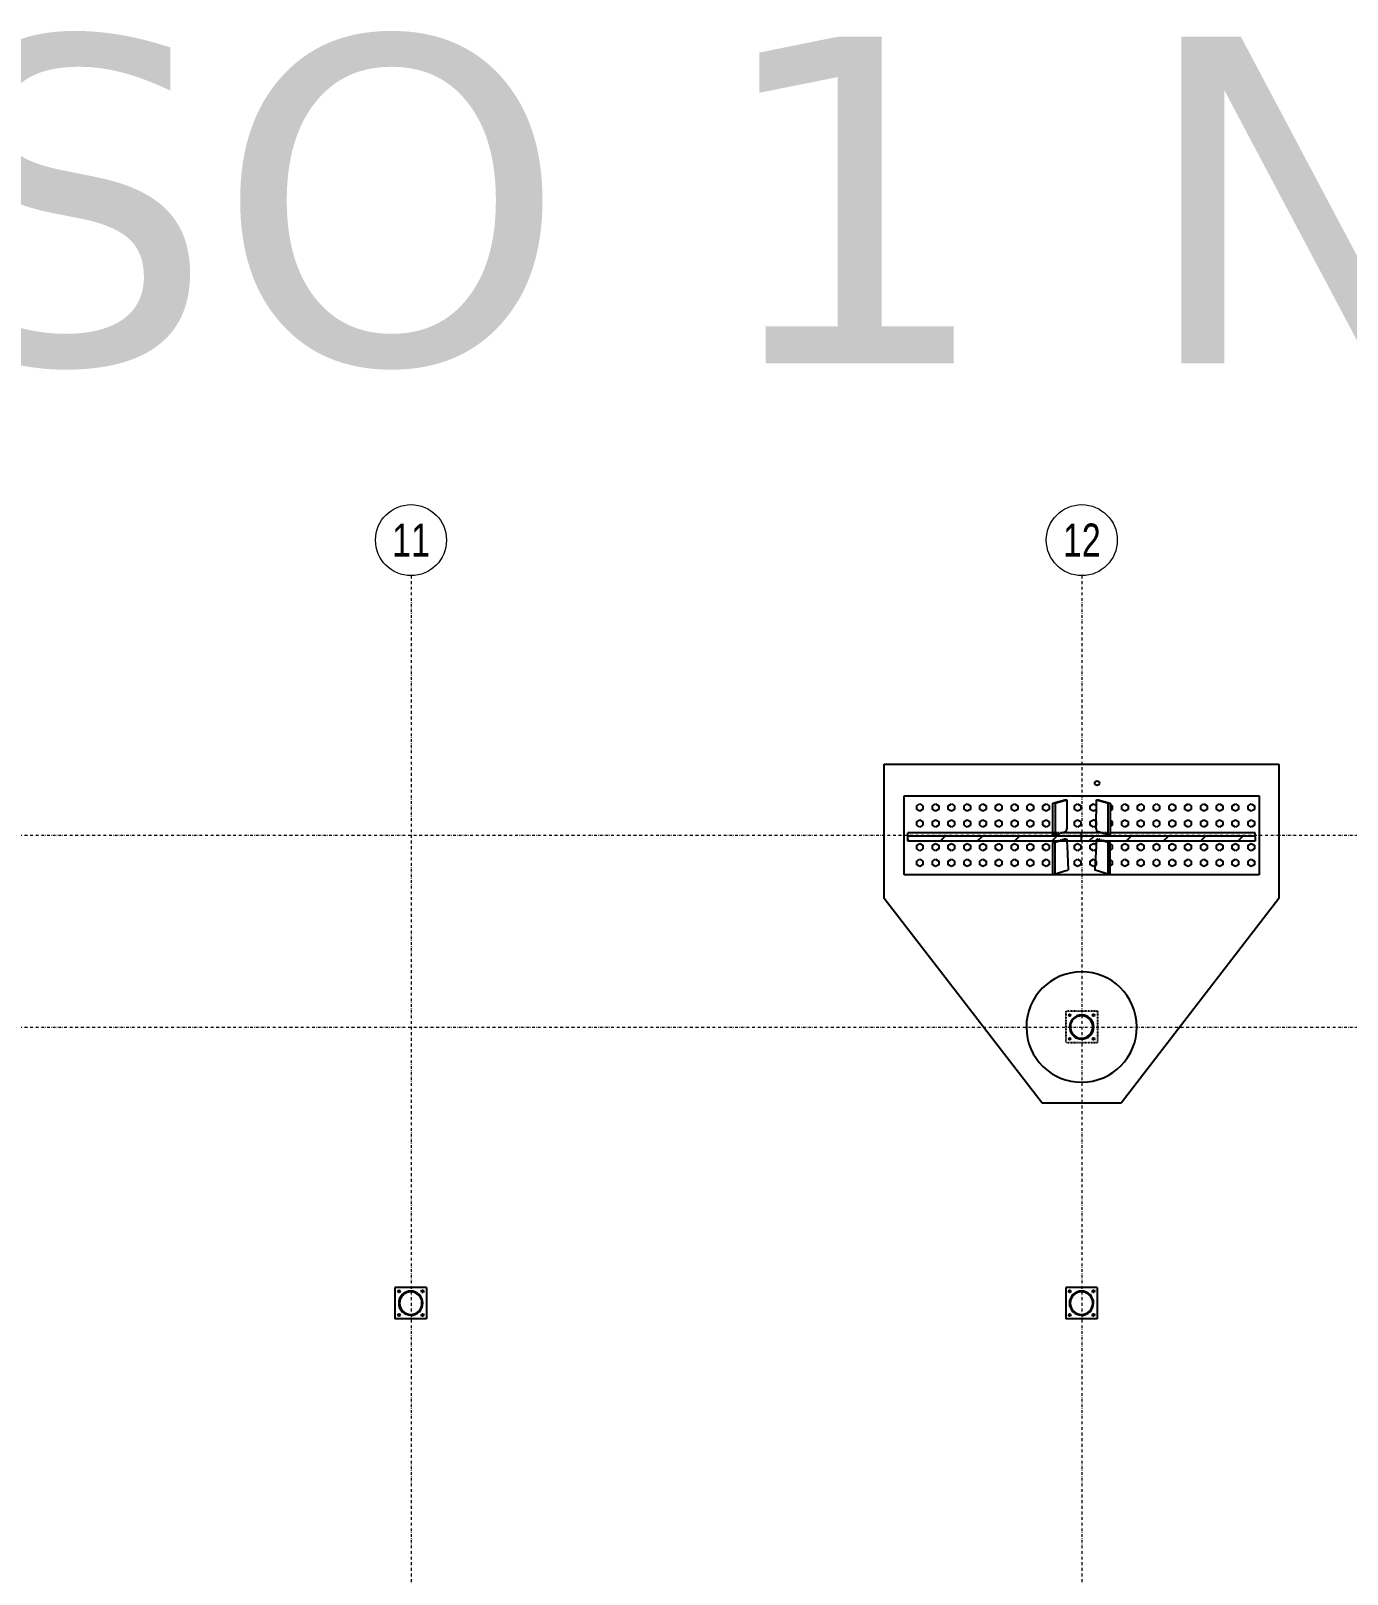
# Model space of a CAD drawing. Header units: millimetres. Extents: x 1541 to 289025, y -12015 to 47026.
# Drawn here: x 33724 to 34933, y -10196 to -8778 of the extents above; entities that cross this region are included whole.
import ezdxf
from ezdxf.enums import TextEntityAlignment as Align

# ---------------------------------------------------------------- set-up
doc = ezdxf.new("R2010")
doc.units = ezdxf.units.MM
doc.header["$LTSCALE"] = 0.1
for name, pattern in [('ACAD_ISO02W100', [15, 12, -3]), ('DASHDOTX2', [50.8, 25.4, -12.7, 0, -12.7]), ('DXK_LINE_DOT2', [3.9198, 1.9599, -1.9599]), ('Grid Line', [3.33375, 1.905, -0.47625, 0.47625, -0.47625])]:
    doc.linetypes.add(name, pattern=pattern)
doc.layers.get('0').update_dxf_attribs({"color": 255})
doc.layers.add('COTAS', color=8, linetype='Continuous')
doc.layers.add('TEXTO GENRAL', color=3, linetype='Continuous')
doc.layers.add('E_EJES', color=8, linetype='Continuous', lineweight=9)
doc.layers.add('E_EJES-1', color=8, linetype='Grid Line', lineweight=9)
doc.styles.add('Swis721 LtCn BT_1', font='swisscl.ttf', dxfattribs={"height": 0.42})
doc.styles.add('TEXTO GENERAL', font='verdana.ttf', dxfattribs={"height": 0.9})

# ---------------------------------------------------------------- blocks, each defined once
blk = doc.blocks.new('Grid - CNI_NOMBRE EJES-372759-_26_00m_LOC COLUMNAS Y MUROS PISO 7')
at = {"layer": 'E_EJES'}
blk.add_circle((0, 0), 0.003, dxfattribs=at)

msp = doc.modelspace()

# ---------------------------------------------------------------- hatches: boundary and pattern name
at = {"linetype": 'Continuous'}
h = msp.add_hatch(dxfattribs=at)
h.set_pattern_fill('', scale=7.611392, style=0, pattern_type=0)
h.set_pattern_definition([(45, (34529.694, -9517.53), (-17.088, 17.088), [])])
h.paths.add_polyline_path([(34848.6, -9517.5), (34529.7, -9517.5), (34529.7, -9518.3), (34529.9, -9522.2), (34848.5, -9522.2), (34848.6, -9518.3)])
h = msp.add_hatch(dxfattribs=at)
h.set_pattern_fill('', scale=7.611392, style=0, pattern_type=0)
h.set_pattern_definition([(45, (34699.998, -9690.706), (-17.088, 17.088), [])])
h.paths.add_polyline_path([(34700.2, -9692.9), (34700, -9690.7), (34699.4, -9688.6), (34698.3, -9686.7), (34697, -9685), (34695.3, -9683.7), (34693.4, -9682.6), (34691.3, -9682), (34689.2, -9681.8), (34687, -9682), (34684.9, -9682.6), (34683, -9683.7), (34681.3, -9685), (34680, -9686.7), (34678.9, -9688.6), (34678.3, -9690.7), (34678.1, -9692.9), (34678.3, -9695), (34678.9, -9697.1), (34680, -9699), (34681.3, -9700.7), (34683, -9702.1), (34684.9, -9703.1), (34687, -9703.7), (34689.2, -9703.9), (34691.3, -9703.7), (34693.4, -9703.1), (34695.3, -9702.1), (34697, -9700.7), (34698.3, -9699), (34699.4, -9697.1), (34700, -9695)])
h.paths.add_polyline_path([(34698.7, -9696.8), (34697.7, -9698.6), (34696.5, -9700.2), (34694.9, -9701.5), (34693.1, -9702.4), (34691.2, -9703), (34689.2, -9703.2), (34687.1, -9703), (34685.2, -9702.4), (34683.4, -9701.5), (34681.9, -9700.2), (34680.6, -9698.6), (34679.6, -9696.8), (34679, -9694.9), (34678.8, -9692.9), (34679, -9690.8), (34679.6, -9688.9), (34680.6, -9687.1), (34681.9, -9685.6), (34683.4, -9684.3), (34685.2, -9683.3), (34687.1, -9682.7), (34689.2, -9682.5), (34691.2, -9682.7), (34693.1, -9683.3), (34694.9, -9684.3), (34696.5, -9685.6), (34697.7, -9687.1), (34698.7, -9688.9), (34699.3, -9690.8), (34699.5, -9692.9), (34699.3, -9694.9)])
h = msp.add_hatch(color=96, dxfattribs=at)
h.paths.add_polyline_path([(34084.1, -9946.6), (34083.8, -9944.4), (34083.2, -9942.4), (34082.2, -9940.4), (34080.8, -9938.8), (34079.1, -9937.4), (34077.2, -9936.4), (34075.2, -9935.7), (34073, -9935.5), (34070.8, -9935.7), (34068.8, -9936.4), (34066.9, -9937.4), (34065.2, -9938.8), (34063.8, -9940.4), (34062.8, -9942.4), (34062.2, -9944.4), (34061.9, -9946.6), (34062.2, -9948.7), (34062.8, -9950.8), (34063.8, -9952.7), (34065.2, -9954.4), (34066.9, -9955.8), (34068.8, -9956.8), (34070.8, -9957.4), (34073, -9957.6), (34075.2, -9957.4), (34077.2, -9956.8), (34079.1, -9955.8), (34080.8, -9954.4), (34082.2, -9952.7), (34083.2, -9950.8), (34083.8, -9948.7)])
h.paths.add_polyline_path([(34082.5, -9950.5), (34081.6, -9952.3), (34080.3, -9953.9), (34078.7, -9955.2), (34076.9, -9956.1), (34075, -9956.7), (34073, -9956.9), (34071, -9956.7), (34069, -9956.1), (34067.3, -9955.2), (34065.7, -9953.9), (34064.4, -9952.3), (34063.5, -9950.5), (34062.9, -9948.6), (34062.7, -9946.6), (34062.9, -9944.6), (34063.5, -9942.6), (34064.4, -9940.8), (34065.7, -9939.3), (34067.3, -9938), (34069, -9937), (34071, -9936.5), (34073, -9936.3), (34075, -9936.5), (34076.9, -9937), (34078.7, -9938), (34080.3, -9939.3), (34081.6, -9940.8), (34082.5, -9942.6), (34083.1, -9944.6), (34083.3, -9946.6), (34083.1, -9948.6)])
h = msp.add_hatch(color=96, dxfattribs=at)
h.paths.add_polyline_path([(34700.2, -9946.6), (34700, -9944.4), (34699.4, -9942.3), (34698.3, -9940.4), (34697, -9938.8), (34695.3, -9937.4), (34693.4, -9936.4), (34691.3, -9935.7), (34689.1, -9935.5), (34687, -9935.7), (34684.9, -9936.4), (34683, -9937.4), (34681.3, -9938.8), (34680, -9940.4), (34678.9, -9942.3), (34678.3, -9944.4), (34678.1, -9946.6), (34678.3, -9948.7), (34678.9, -9950.8), (34680, -9952.7), (34681.3, -9954.4), (34683, -9955.8), (34684.9, -9956.8), (34687, -9957.4), (34689.1, -9957.6), (34691.3, -9957.4), (34693.4, -9956.8), (34695.3, -9955.8), (34697, -9954.4), (34698.3, -9952.7), (34699.4, -9950.8), (34700, -9948.7)])
h.paths.add_polyline_path([(34698.7, -9950.5), (34697.7, -9952.3), (34696.5, -9953.9), (34694.9, -9955.2), (34693.1, -9956.1), (34691.2, -9956.7), (34689.1, -9956.9), (34687.1, -9956.7), (34685.2, -9956.1), (34683.4, -9955.2), (34681.8, -9953.9), (34680.6, -9952.3), (34679.6, -9950.5), (34679, -9948.6), (34678.8, -9946.6), (34679, -9944.6), (34679.6, -9942.6), (34680.6, -9940.8), (34681.8, -9939.3), (34683.4, -9938), (34685.2, -9937), (34687.1, -9936.4), (34689.1, -9936.2), (34691.2, -9936.4), (34693.1, -9937), (34694.9, -9938), (34696.5, -9939.3), (34697.7, -9940.8), (34698.7, -9942.6), (34699.3, -9944.6), (34699.5, -9946.6), (34699.3, -9948.6)])

# ---------------------------------------------------------------- linework, layer by layer
at = {"color": 2, "linetype": 'Continuous'}
for p, q in [((34507.9, -9574.7), (34507.9, -9451.5)), ((34507.9, -9451.5), (34870.4, -9451.5)), ((34870.4, -9451.5), (34870.4, -9574.7)), ((34526.1, -9553), (34526.1, -9480.5)), ((34526.1, -9480.5), (34852.3, -9480.5)), ((34662.9, -9487.4), (34673.8, -9484.2)), ((34664.8, -9487.3), (34675.5, -9484.2)), ((34673.8, -9484.2), (34675.5, -9484.2)), ((34675.5, -9484.2), (34675.6, -9510.3)), ((34702.7, -9510.3), (34702.8, -9484.2)), ((34702.8, -9484.2), (34704.5, -9484.2)), ((34702.8, -9484.2), (34713.5, -9487.3)), ((34704.5, -9484.2), (34715.4, -9487.4)), ((34852.3, -9480.5), (34852.3, -9553)), ((34662.9, -9487.4), (34664.8, -9487.3)), ((34662.9, -9516.4), (34662.9, -9487.4)), ((34664.8, -9487.3), (34664.8, -9516.3)), ((34713.5, -9516.3), (34713.5, -9487.3)), ((34713.5, -9487.3), (34715.4, -9487.4)), ((34715.4, -9487.4), (34715.4, -9516.4)), ((34664.8, -9516.3), (34674.7, -9513.4)), ((34675.6, -9510.3), (34674.7, -9513.4)), ((34703.6, -9513.4), (34702.7, -9510.3)), ((34713.5, -9516.3), (34703.6, -9513.4)), ((34529.7, -9517.5), (34529.7, -9514.4)), ((34662.9, -9514.4), (34529.7, -9514.4)), ((34529.7, -9518.3), (34529.7, -9517.5)), ((34848.6, -9517.5), (34529.7, -9517.5)), ((34529.7, -9522.2), (34529.7, -9518.3)), ((34529.9, -9522.2), (34529.7, -9518.3)), ((34529.9, -9522.2), (34529.7, -9522.2)), ((34848.5, -9522.2), (34529.9, -9522.2)), ((34664.8, -9516.3), (34662.9, -9516.4)), ((34667.2, -9522.2), (34662.9, -9523.5)), ((34662.9, -9523.5), (34664.8, -9523.4)), ((34662.9, -9552.6), (34662.9, -9523.5)), ((34668.9, -9522.2), (34664.8, -9523.4)), ((34664.8, -9552.5), (34664.8, -9523.4)), ((34706.9, -9514.4), (34671.4, -9514.4)), ((34675.5, -9520.2), (34675.6, -9522.2)), ((34675.6, -9522.2), (34675.8, -9526.4)), ((34675.8, -9526.4), (34676.8, -9548.9)), ((34702.5, -9526.4), (34701.5, -9548.9)), ((34702.7, -9522.2), (34702.5, -9526.4)), ((34702.8, -9520.2), (34702.7, -9522.2)), ((34713.5, -9523.4), (34709.4, -9522.2)), ((34715.4, -9523.5), (34711.2, -9522.2)), ((34715.4, -9516.4), (34713.5, -9516.3)), ((34713.5, -9552.5), (34713.5, -9523.4)), ((34713.5, -9523.4), (34715.4, -9523.5)), ((34848.6, -9514.4), (34715.4, -9514.4)), ((34715.4, -9552.6), (34715.4, -9523.5)), ((34848.6, -9518.3), (34848.5, -9522.2)), ((34848.6, -9522.2), (34848.5, -9522.2)), ((34848.6, -9517.5), (34848.6, -9514.4)), ((34848.6, -9518.3), (34848.6, -9517.5)), ((34848.6, -9518.3), (34848.6, -9522.2)), ((34852.3, -9553), (34526.1, -9553)), ((34662.9, -9552.6), (34664.8, -9552.5)), ((34675.8, -9549.2), (34664.8, -9552.5)), ((34702.5, -9549.2), (34701.5, -9548.9)), ((34713.5, -9552.5), (34702.5, -9549.2)), ((34713.5, -9552.5), (34715.4, -9552.6)), ((34652.9, -9763), (34507.9, -9574.7)), ((34870.4, -9574.7), (34725.4, -9763)), ((34725.4, -9763), (34652.9, -9763)), ((34087.5, -9932.1), (34058.5, -9932.1)), ((34058.5, -9932.1), (34058.5, -9961.1)), ((34087.5, -9932.1), (34087.5, -9961.1)), ((34703.6, -9932.1), (34674.7, -9932.1)), ((34674.7, -9932.1), (34674.7, -9961.1)), ((34703.6, -9932.1), (34703.6, -9961.1)), ((34087.5, -9961.1), (34058.5, -9961.1)), ((34703.6, -9961.1), (34674.7, -9961.1))]:
    msp.add_line(p, q, dxfattribs=at)
at = {"color": 7, "linetype": 'Continuous'}
for p, q in [((34537.7, -9489.7), (34540.6, -9488)), ((34537.7, -9493), (34537.7, -9489.7)), ((34540.6, -9494.7), (34537.7, -9493)), ((34540.6, -9488), (34543.5, -9489.7)), ((34543.5, -9493), (34540.6, -9494.7)), ((34543.5, -9489.7), (34543.5, -9493)), ((34552.2, -9489.7), (34555.1, -9488)), ((34552.2, -9493), (34552.2, -9489.7)), ((34555.1, -9494.7), (34552.2, -9493)), ((34555.1, -9488), (34558, -9489.7)), ((34558, -9493), (34555.1, -9494.7)), ((34558, -9489.7), (34558, -9493)), ((34566.7, -9489.7), (34569.6, -9488)), ((34566.7, -9493), (34566.7, -9489.7)), ((34569.6, -9494.7), (34566.7, -9493)), ((34569.6, -9488), (34572.5, -9489.7)), ((34572.5, -9493), (34569.6, -9494.7)), ((34572.5, -9489.7), (34572.5, -9493)), ((34581.2, -9489.7), (34584.1, -9488)), ((34581.2, -9493), (34581.2, -9489.7)), ((34584.1, -9494.7), (34581.2, -9493)), ((34584.1, -9488), (34587, -9489.7)), ((34587, -9493), (34584.1, -9494.7)), ((34587, -9489.7), (34587, -9493)), ((34595.7, -9489.7), (34598.6, -9488)), ((34595.7, -9493), (34595.7, -9489.7)), ((34598.6, -9494.7), (34595.7, -9493)), ((34598.6, -9488), (34601.5, -9489.7)), ((34601.5, -9493), (34598.6, -9494.7)), ((34601.5, -9489.7), (34601.5, -9493)), ((34610.2, -9489.7), (34613.1, -9488)), ((34610.2, -9493), (34610.2, -9489.7)), ((34613.1, -9494.7), (34610.2, -9493)), ((34613.1, -9488), (34616, -9489.7)), ((34616, -9493), (34613.1, -9494.7)), ((34616, -9489.7), (34616, -9493)), ((34624.7, -9489.7), (34627.6, -9488)), ((34624.7, -9493), (34624.7, -9489.7)), ((34627.6, -9494.7), (34624.7, -9493)), ((34627.6, -9488), (34630.5, -9489.7)), ((34630.5, -9493), (34627.6, -9494.7)), ((34630.5, -9489.7), (34630.5, -9493)), ((34639.2, -9489.7), (34642.1, -9488)), ((34639.2, -9493), (34639.2, -9489.7)), ((34642.1, -9494.7), (34639.2, -9493)), ((34642.1, -9488), (34645, -9489.7)), ((34645, -9493), (34642.1, -9494.7)), ((34645, -9489.7), (34645, -9493)), ((34653.7, -9489.7), (34656.6, -9488)), ((34653.7, -9493), (34653.7, -9489.7)), ((34656.6, -9494.7), (34653.7, -9493)), ((34656.6, -9488), (34659.4, -9489.7)), ((34659.4, -9493), (34656.6, -9494.7)), ((34659.4, -9489.7), (34659.4, -9493)), ((34682.6, -9489.7), (34685.5, -9488)), ((34682.6, -9493), (34682.6, -9489.7)), ((34685.5, -9494.7), (34682.6, -9493)), ((34685.5, -9488), (34688.4, -9489.7)), ((34688.4, -9493), (34685.5, -9494.7)), ((34688.4, -9489.7), (34688.4, -9493)), ((34697.1, -9489.7), (34700, -9488)), ((34697.1, -9493), (34697.1, -9489.7)), ((34700, -9494.7), (34697.1, -9493)), ((34702.9, -9489.7), (34700, -9488)), ((34702.9, -9493), (34700, -9494.7)), ((34702.9, -9493), (34702.9, -9489.7)), ((34715.4, -9488.5), (34717.4, -9489.7)), ((34717.4, -9493), (34715.4, -9494.2)), ((34717.4, -9489.7), (34717.4, -9493)), ((34726.1, -9489.7), (34729, -9488)), ((34726.1, -9493), (34726.1, -9489.7)), ((34729, -9494.7), (34726.1, -9493)), ((34729, -9488), (34731.9, -9489.7)), ((34731.9, -9493), (34729, -9494.7)), ((34731.9, -9489.7), (34731.9, -9493)), ((34740.6, -9489.7), (34743.5, -9488)), ((34740.6, -9493), (34740.6, -9489.7)), ((34743.5, -9494.7), (34740.6, -9493)), ((34743.5, -9488), (34746.4, -9489.7)), ((34746.4, -9493), (34743.5, -9494.7)), ((34746.4, -9489.7), (34746.4, -9493)), ((34755.1, -9489.7), (34758, -9488)), ((34755.1, -9493), (34755.1, -9489.7)), ((34758, -9494.7), (34755.1, -9493)), ((34758, -9488), (34760.9, -9489.7)), ((34760.9, -9493), (34758, -9494.7)), ((34760.9, -9489.7), (34760.9, -9493)), ((34769.6, -9489.7), (34772.5, -9488)), ((34769.6, -9493), (34769.6, -9489.7)), ((34772.5, -9494.7), (34769.6, -9493)), ((34772.5, -9488), (34775.4, -9489.7)), ((34775.4, -9493), (34772.5, -9494.7)), ((34775.4, -9489.7), (34775.4, -9493)), ((34784.1, -9489.7), (34787, -9488)), ((34784.1, -9493), (34784.1, -9489.7)), ((34787, -9494.7), (34784.1, -9493)), ((34787, -9488), (34789.9, -9489.7)), ((34789.9, -9493), (34787, -9494.7)), ((34789.9, -9489.7), (34789.9, -9493)), ((34798.6, -9489.7), (34801.5, -9488)), ((34798.6, -9493), (34798.6, -9489.7)), ((34801.5, -9494.7), (34798.6, -9493)), ((34801.5, -9488), (34804.4, -9489.7)), ((34804.4, -9493), (34801.5, -9494.7)), ((34804.4, -9489.7), (34804.4, -9493)), ((34813.1, -9489.7), (34816, -9488)), ((34813.1, -9493), (34813.1, -9489.7)), ((34816, -9494.7), (34813.1, -9493)), ((34816, -9488), (34818.9, -9489.7)), ((34818.9, -9493), (34816, -9494.7)), ((34818.9, -9489.7), (34818.9, -9493)), ((34827.6, -9489.7), (34830.5, -9488)), ((34827.6, -9493), (34827.6, -9489.7)), ((34830.5, -9494.7), (34827.6, -9493)), ((34830.5, -9488), (34833.4, -9489.7)), ((34833.4, -9493), (34830.5, -9494.7)), ((34833.4, -9489.7), (34833.4, -9493)), ((34842.1, -9489.7), (34845, -9488)), ((34842.1, -9493), (34842.1, -9489.7)), ((34845, -9494.7), (34842.1, -9493)), ((34845, -9488), (34847.9, -9489.7)), ((34847.9, -9493), (34845, -9494.7)), ((34847.9, -9489.7), (34847.9, -9493)), ((34537.7, -9504.2), (34540.6, -9502.5)), ((34537.7, -9507.5), (34537.7, -9504.2)), ((34540.6, -9509.2), (34537.7, -9507.5)), ((34540.6, -9502.5), (34543.5, -9504.2)), ((34543.5, -9507.5), (34540.6, -9509.2)), ((34543.5, -9504.2), (34543.5, -9507.5)), ((34552.2, -9504.2), (34555.1, -9502.5)), ((34552.2, -9507.5), (34552.2, -9504.2)), ((34555.1, -9509.2), (34552.2, -9507.5)), ((34555.1, -9502.5), (34558, -9504.2)), ((34558, -9507.5), (34555.1, -9509.2)), ((34558, -9504.2), (34558, -9507.5)), ((34566.7, -9504.2), (34569.6, -9502.5)), ((34566.7, -9507.5), (34566.7, -9504.2)), ((34569.6, -9509.2), (34566.7, -9507.5)), ((34569.6, -9502.5), (34572.5, -9504.2)), ((34572.5, -9507.5), (34569.6, -9509.2)), ((34572.5, -9504.2), (34572.5, -9507.5)), ((34581.2, -9504.2), (34584.1, -9502.5)), ((34581.2, -9507.5), (34581.2, -9504.2)), ((34584.1, -9509.2), (34581.2, -9507.5)), ((34584.1, -9502.5), (34587, -9504.2)), ((34587, -9507.5), (34584.1, -9509.2)), ((34587, -9504.2), (34587, -9507.5)), ((34595.7, -9504.2), (34598.6, -9502.5)), ((34595.7, -9507.5), (34595.7, -9504.2)), ((34598.6, -9509.2), (34595.7, -9507.5)), ((34598.6, -9502.5), (34601.5, -9504.2)), ((34601.5, -9507.5), (34598.6, -9509.2)), ((34601.5, -9504.2), (34601.5, -9507.5)), ((34610.2, -9504.2), (34613.1, -9502.5)), ((34610.2, -9507.5), (34610.2, -9504.2)), ((34613.1, -9509.2), (34610.2, -9507.5)), ((34613.1, -9502.5), (34616, -9504.2)), ((34616, -9507.5), (34613.1, -9509.2)), ((34616, -9504.2), (34616, -9507.5)), ((34624.7, -9504.2), (34627.6, -9502.5)), ((34624.7, -9507.5), (34624.7, -9504.2)), ((34627.6, -9509.2), (34624.7, -9507.5)), ((34627.6, -9502.5), (34630.5, -9504.2)), ((34630.5, -9507.5), (34627.6, -9509.2)), ((34630.5, -9504.2), (34630.5, -9507.5)), ((34639.2, -9504.2), (34642.1, -9502.5)), ((34639.2, -9507.5), (34639.2, -9504.2)), ((34642.1, -9509.2), (34639.2, -9507.5)), ((34642.1, -9502.5), (34645, -9504.2)), ((34645, -9507.5), (34642.1, -9509.2)), ((34645, -9504.2), (34645, -9507.5)), ((34653.7, -9504.2), (34656.6, -9502.5)), ((34653.7, -9507.5), (34653.7, -9504.2)), ((34656.6, -9509.2), (34653.7, -9507.5)), ((34656.6, -9502.5), (34659.4, -9504.2)), ((34659.4, -9507.5), (34656.6, -9509.2)), ((34659.4, -9504.2), (34659.4, -9507.5)), ((34682.6, -9504.2), (34685.5, -9502.5)), ((34682.6, -9507.5), (34682.6, -9504.2)), ((34685.5, -9509.2), (34682.6, -9507.5)), ((34685.5, -9502.5), (34688.4, -9504.2)), ((34688.4, -9507.5), (34685.5, -9509.2)), ((34688.4, -9504.2), (34688.4, -9507.5)), ((34697.1, -9504.2), (34700, -9502.5)), ((34697.1, -9507.5), (34697.1, -9504.2)), ((34700, -9509.2), (34697.1, -9507.5)), ((34702.9, -9504.2), (34700, -9502.5)), ((34702.9, -9507.5), (34700, -9509.2)), ((34702.9, -9507.5), (34702.9, -9504.2)), ((34715.4, -9503), (34717.4, -9504.2)), ((34717.4, -9507.5), (34715.4, -9508.7)), ((34717.4, -9504.2), (34717.4, -9507.5)), ((34726.1, -9504.2), (34729, -9502.5)), ((34726.1, -9507.5), (34726.1, -9504.2)), ((34729, -9509.2), (34726.1, -9507.5)), ((34729, -9502.5), (34731.9, -9504.2)), ((34731.9, -9507.5), (34729, -9509.2)), ((34731.9, -9504.2), (34731.9, -9507.5)), ((34740.6, -9504.2), (34743.5, -9502.5)), ((34740.6, -9507.5), (34740.6, -9504.2)), ((34743.5, -9509.2), (34740.6, -9507.5)), ((34743.5, -9502.5), (34746.4, -9504.2)), ((34746.4, -9507.5), (34743.5, -9509.2)), ((34746.4, -9504.2), (34746.4, -9507.5)), ((34755.1, -9504.2), (34758, -9502.5)), ((34755.1, -9507.5), (34755.1, -9504.2)), ((34758, -9509.2), (34755.1, -9507.5)), ((34758, -9502.5), (34760.9, -9504.2)), ((34760.9, -9507.5), (34758, -9509.2)), ((34760.9, -9504.2), (34760.9, -9507.5)), ((34769.6, -9504.2), (34772.5, -9502.5)), ((34769.6, -9507.5), (34769.6, -9504.2)), ((34772.5, -9509.2), (34769.6, -9507.5)), ((34772.5, -9502.5), (34775.4, -9504.2)), ((34775.4, -9507.5), (34772.5, -9509.2)), ((34775.4, -9504.2), (34775.4, -9507.5)), ((34784.1, -9504.2), (34787, -9502.5)), ((34784.1, -9507.5), (34784.1, -9504.2)), ((34787, -9509.2), (34784.1, -9507.5)), ((34787, -9502.5), (34789.9, -9504.2)), ((34789.9, -9507.5), (34787, -9509.2)), ((34789.9, -9504.2), (34789.9, -9507.5)), ((34798.6, -9504.2), (34801.5, -9502.5)), ((34798.6, -9507.5), (34798.6, -9504.2)), ((34801.5, -9509.2), (34798.6, -9507.5)), ((34801.5, -9502.5), (34804.4, -9504.2)), ((34804.4, -9507.5), (34801.5, -9509.2)), ((34804.4, -9504.2), (34804.4, -9507.5)), ((34813.1, -9504.2), (34816, -9502.5)), ((34813.1, -9507.5), (34813.1, -9504.2)), ((34816, -9509.2), (34813.1, -9507.5)), ((34816, -9502.5), (34818.9, -9504.2)), ((34818.9, -9507.5), (34816, -9509.2)), ((34818.9, -9504.2), (34818.9, -9507.5)), ((34827.6, -9504.2), (34830.5, -9502.5)), ((34827.6, -9507.5), (34827.6, -9504.2)), ((34830.5, -9509.2), (34827.6, -9507.5)), ((34830.5, -9502.5), (34833.4, -9504.2)), ((34833.4, -9507.5), (34830.5, -9509.2)), ((34833.4, -9504.2), (34833.4, -9507.5)), ((34842.1, -9504.2), (34845, -9502.5)), ((34842.1, -9507.5), (34842.1, -9504.2)), ((34845, -9509.2), (34842.1, -9507.5)), ((34845, -9502.5), (34847.9, -9504.2)), ((34847.9, -9507.5), (34845, -9509.2)), ((34847.9, -9504.2), (34847.9, -9507.5)), ((34537.7, -9525.9), (34540.6, -9524.2)), ((34537.7, -9529.3), (34537.7, -9525.9)), ((34540.6, -9524.2), (34543.5, -9525.9)), ((34543.5, -9525.9), (34543.5, -9529.3)), ((34552.2, -9525.9), (34555.1, -9524.2)), ((34552.2, -9529.3), (34552.2, -9525.9)), ((34555.1, -9524.2), (34558, -9525.9)), ((34558, -9525.9), (34558, -9529.3)), ((34566.7, -9525.9), (34569.6, -9524.2)), ((34566.7, -9529.3), (34566.7, -9525.9)), ((34569.6, -9524.2), (34572.5, -9525.9)), ((34572.5, -9525.9), (34572.5, -9529.3)), ((34581.2, -9525.9), (34584.1, -9524.2)), ((34581.2, -9529.3), (34581.2, -9525.9)), ((34584.1, -9524.2), (34587, -9525.9)), ((34587, -9525.9), (34587, -9529.3)), ((34595.7, -9525.9), (34598.6, -9524.2)), ((34595.7, -9529.3), (34595.7, -9525.9)), ((34598.6, -9524.2), (34601.5, -9525.9)), ((34601.5, -9525.9), (34601.5, -9529.3)), ((34610.2, -9525.9), (34613.1, -9524.2)), ((34610.2, -9529.3), (34610.2, -9525.9)), ((34613.1, -9524.2), (34616, -9525.9)), ((34616, -9525.9), (34616, -9529.3)), ((34624.7, -9525.9), (34627.6, -9524.2)), ((34624.7, -9529.3), (34624.7, -9525.9)), ((34627.6, -9524.2), (34630.5, -9525.9)), ((34630.5, -9525.9), (34630.5, -9529.3)), ((34639.2, -9525.9), (34642.1, -9524.2)), ((34639.2, -9529.3), (34639.2, -9525.9)), ((34642.1, -9524.2), (34645, -9525.9)), ((34645, -9525.9), (34645, -9529.3)), ((34653.7, -9525.9), (34656.6, -9524.2)), ((34653.7, -9529.3), (34653.7, -9525.9)), ((34656.6, -9524.2), (34659.4, -9525.9)), ((34659.4, -9525.9), (34659.4, -9529.3)), ((34682.6, -9525.9), (34685.5, -9524.2)), ((34682.6, -9529.3), (34682.6, -9525.9)), ((34685.5, -9524.2), (34688.4, -9525.9)), ((34688.4, -9525.9), (34688.4, -9529.3)), ((34697.1, -9525.9), (34700, -9524.2)), ((34697.1, -9529.3), (34697.1, -9525.9)), ((34702.9, -9525.9), (34700, -9524.2)), ((34702.9, -9529.3), (34702.9, -9525.9)), ((34715.4, -9524.7), (34717.4, -9525.9)), ((34717.4, -9525.9), (34717.4, -9529.3)), ((34726.1, -9525.9), (34729, -9524.2)), ((34726.1, -9529.3), (34726.1, -9525.9)), ((34729, -9524.2), (34731.9, -9525.9)), ((34731.9, -9525.9), (34731.9, -9529.3)), ((34740.6, -9525.9), (34743.5, -9524.2)), ((34740.6, -9529.3), (34740.6, -9525.9)), ((34743.5, -9524.2), (34746.4, -9525.9)), ((34746.4, -9525.9), (34746.4, -9529.3)), ((34755.1, -9525.9), (34758, -9524.2)), ((34755.1, -9529.3), (34755.1, -9525.9)), ((34758, -9524.2), (34760.9, -9525.9)), ((34760.9, -9525.9), (34760.9, -9529.3)), ((34769.6, -9525.9), (34772.5, -9524.2)), ((34769.6, -9529.3), (34769.6, -9525.9)), ((34772.5, -9524.2), (34775.4, -9525.9)), ((34775.4, -9525.9), (34775.4, -9529.3)), ((34784.1, -9525.9), (34787, -9524.2)), ((34784.1, -9529.3), (34784.1, -9525.9)), ((34787, -9524.2), (34789.9, -9525.9)), ((34789.9, -9525.9), (34789.9, -9529.3)), ((34798.6, -9525.9), (34801.5, -9524.2)), ((34798.6, -9529.3), (34798.6, -9525.9)), ((34801.5, -9524.2), (34804.4, -9525.9)), ((34804.4, -9525.9), (34804.4, -9529.3)), ((34813.1, -9525.9), (34816, -9524.2)), ((34813.1, -9529.3), (34813.1, -9525.9)), ((34816, -9524.2), (34818.9, -9525.9)), ((34818.9, -9525.9), (34818.9, -9529.3)), ((34827.6, -9525.9), (34830.5, -9524.2)), ((34827.6, -9529.3), (34827.6, -9525.9)), ((34830.5, -9524.2), (34833.4, -9525.9)), ((34833.4, -9525.9), (34833.4, -9529.3)), ((34842.1, -9525.9), (34845, -9524.2)), ((34842.1, -9529.3), (34842.1, -9525.9)), ((34845, -9524.2), (34847.9, -9525.9)), ((34847.9, -9525.9), (34847.9, -9529.3)), ((34540.6, -9530.9), (34537.7, -9529.3)), ((34537.7, -9540.4), (34540.6, -9538.7)), ((34537.7, -9543.8), (34537.7, -9540.4)), ((34543.5, -9529.3), (34540.6, -9530.9)), ((34540.6, -9538.7), (34543.5, -9540.4)), ((34543.5, -9540.4), (34543.5, -9543.8)), ((34555.1, -9530.9), (34552.2, -9529.3)), ((34552.2, -9540.4), (34555.1, -9538.7)), ((34552.2, -9543.8), (34552.2, -9540.4)), ((34558, -9529.3), (34555.1, -9530.9)), ((34555.1, -9538.7), (34558, -9540.4)), ((34558, -9540.4), (34558, -9543.8)), ((34569.6, -9530.9), (34566.7, -9529.3)), ((34566.7, -9540.4), (34569.6, -9538.7)), ((34566.7, -9543.8), (34566.7, -9540.4)), ((34572.5, -9529.3), (34569.6, -9530.9)), ((34569.6, -9538.7), (34572.5, -9540.4)), ((34572.5, -9540.4), (34572.5, -9543.8)), ((34584.1, -9530.9), (34581.2, -9529.3)), ((34581.2, -9540.4), (34584.1, -9538.7)), ((34581.2, -9543.8), (34581.2, -9540.4)), ((34587, -9529.3), (34584.1, -9530.9)), ((34584.1, -9538.7), (34587, -9540.4)), ((34587, -9540.4), (34587, -9543.8)), ((34598.6, -9530.9), (34595.7, -9529.3)), ((34595.7, -9540.4), (34598.6, -9538.7)), ((34595.7, -9543.8), (34595.7, -9540.4)), ((34601.5, -9529.3), (34598.6, -9530.9)), ((34598.6, -9538.7), (34601.5, -9540.4)), ((34601.5, -9540.4), (34601.5, -9543.8)), ((34613.1, -9530.9), (34610.2, -9529.3)), ((34610.2, -9540.4), (34613.1, -9538.7)), ((34610.2, -9543.8), (34610.2, -9540.4)), ((34616, -9529.3), (34613.1, -9530.9)), ((34613.1, -9538.7), (34616, -9540.4)), ((34616, -9540.4), (34616, -9543.8)), ((34627.6, -9530.9), (34624.7, -9529.3)), ((34624.7, -9540.4), (34627.6, -9538.7)), ((34624.7, -9543.8), (34624.7, -9540.4)), ((34630.5, -9529.3), (34627.6, -9530.9)), ((34627.6, -9538.7), (34630.5, -9540.4)), ((34630.5, -9540.4), (34630.5, -9543.8)), ((34642.1, -9530.9), (34639.2, -9529.3)), ((34639.2, -9540.4), (34642.1, -9538.7)), ((34639.2, -9543.8), (34639.2, -9540.4)), ((34645, -9529.3), (34642.1, -9530.9)), ((34642.1, -9538.7), (34645, -9540.4)), ((34645, -9540.4), (34645, -9543.8)), ((34656.6, -9530.9), (34653.7, -9529.3)), ((34653.7, -9540.4), (34656.6, -9538.7)), ((34653.7, -9543.8), (34653.7, -9540.4)), ((34659.4, -9529.3), (34656.6, -9530.9)), ((34656.6, -9538.7), (34659.4, -9540.4)), ((34659.4, -9540.4), (34659.4, -9543.8)), ((34685.5, -9530.9), (34682.6, -9529.3)), ((34682.6, -9540.4), (34685.5, -9538.7)), ((34682.6, -9543.8), (34682.6, -9540.4)), ((34688.4, -9529.3), (34685.5, -9530.9)), ((34685.5, -9538.7), (34688.4, -9540.4)), ((34688.4, -9540.4), (34688.4, -9543.8)), ((34700, -9530.9), (34697.1, -9529.3)), ((34697.1, -9540.4), (34700, -9538.7)), ((34697.1, -9543.8), (34697.1, -9540.4)), ((34702.9, -9529.3), (34700, -9530.9)), ((34702.9, -9540.4), (34700, -9538.7)), ((34702.9, -9543.8), (34702.9, -9540.4)), ((34717.4, -9529.3), (34715.4, -9530.4)), ((34715.4, -9539.2), (34717.4, -9540.4)), ((34717.4, -9540.4), (34717.4, -9543.8)), ((34729, -9530.9), (34726.1, -9529.3)), ((34726.1, -9540.4), (34729, -9538.7)), ((34726.1, -9543.8), (34726.1, -9540.4)), ((34731.9, -9529.3), (34729, -9530.9)), ((34729, -9538.7), (34731.9, -9540.4)), ((34731.9, -9540.4), (34731.9, -9543.8)), ((34743.5, -9530.9), (34740.6, -9529.3)), ((34740.6, -9540.4), (34743.5, -9538.7)), ((34740.6, -9543.8), (34740.6, -9540.4)), ((34746.4, -9529.3), (34743.5, -9530.9)), ((34743.5, -9538.7), (34746.4, -9540.4)), ((34746.4, -9540.4), (34746.4, -9543.8)), ((34758, -9530.9), (34755.1, -9529.3)), ((34755.1, -9540.4), (34758, -9538.7)), ((34755.1, -9543.8), (34755.1, -9540.4)), ((34760.9, -9529.3), (34758, -9530.9)), ((34758, -9538.7), (34760.9, -9540.4)), ((34760.9, -9540.4), (34760.9, -9543.8)), ((34772.5, -9530.9), (34769.6, -9529.3)), ((34769.6, -9540.4), (34772.5, -9538.7)), ((34769.6, -9543.8), (34769.6, -9540.4)), ((34775.4, -9529.3), (34772.5, -9530.9)), ((34772.5, -9538.7), (34775.4, -9540.4)), ((34775.4, -9540.4), (34775.4, -9543.8)), ((34787, -9530.9), (34784.1, -9529.3)), ((34784.1, -9540.4), (34787, -9538.7)), ((34784.1, -9543.8), (34784.1, -9540.4)), ((34789.9, -9529.3), (34787, -9530.9)), ((34787, -9538.7), (34789.9, -9540.4)), ((34789.9, -9540.4), (34789.9, -9543.8)), ((34801.5, -9530.9), (34798.6, -9529.3)), ((34798.6, -9540.4), (34801.5, -9538.7)), ((34798.6, -9543.8), (34798.6, -9540.4)), ((34804.4, -9529.3), (34801.5, -9530.9)), ((34801.5, -9538.7), (34804.4, -9540.4)), ((34804.4, -9540.4), (34804.4, -9543.8)), ((34816, -9530.9), (34813.1, -9529.3)), ((34813.1, -9540.4), (34816, -9538.7)), ((34813.1, -9543.8), (34813.1, -9540.4)), ((34818.9, -9529.3), (34816, -9530.9)), ((34816, -9538.7), (34818.9, -9540.4)), ((34818.9, -9540.4), (34818.9, -9543.8)), ((34830.5, -9530.9), (34827.6, -9529.3)), ((34827.6, -9540.4), (34830.5, -9538.7)), ((34827.6, -9543.8), (34827.6, -9540.4)), ((34833.4, -9529.3), (34830.5, -9530.9)), ((34830.5, -9538.7), (34833.4, -9540.4)), ((34833.4, -9540.4), (34833.4, -9543.8)), ((34845, -9530.9), (34842.1, -9529.3)), ((34842.1, -9540.4), (34845, -9538.7)), ((34842.1, -9543.8), (34842.1, -9540.4)), ((34847.9, -9529.3), (34845, -9530.9)), ((34845, -9538.7), (34847.9, -9540.4)), ((34847.9, -9540.4), (34847.9, -9543.8)), ((34540.6, -9545.4), (34537.7, -9543.8)), ((34543.5, -9543.8), (34540.6, -9545.4)), ((34555.1, -9545.4), (34552.2, -9543.8)), ((34558, -9543.8), (34555.1, -9545.4)), ((34569.6, -9545.4), (34566.7, -9543.8)), ((34572.5, -9543.8), (34569.6, -9545.4)), ((34584.1, -9545.4), (34581.2, -9543.8)), ((34587, -9543.8), (34584.1, -9545.4)), ((34598.6, -9545.4), (34595.7, -9543.8)), ((34601.5, -9543.8), (34598.6, -9545.4)), ((34613.1, -9545.4), (34610.2, -9543.8)), ((34616, -9543.8), (34613.1, -9545.4)), ((34627.6, -9545.4), (34624.7, -9543.8)), ((34630.5, -9543.8), (34627.6, -9545.4)), ((34642.1, -9545.4), (34639.2, -9543.8)), ((34645, -9543.8), (34642.1, -9545.4)), ((34656.6, -9545.4), (34653.7, -9543.8)), ((34659.4, -9543.8), (34656.6, -9545.4)), ((34685.5, -9545.4), (34682.6, -9543.8)), ((34688.4, -9543.8), (34685.5, -9545.4)), ((34700, -9545.4), (34697.1, -9543.8)), ((34702.9, -9543.8), (34700, -9545.4)), ((34717.4, -9543.8), (34715.4, -9544.9)), ((34729, -9545.4), (34726.1, -9543.8)), ((34731.9, -9543.8), (34729, -9545.4)), ((34743.5, -9545.4), (34740.6, -9543.8)), ((34746.4, -9543.8), (34743.5, -9545.4)), ((34758, -9545.4), (34755.1, -9543.8)), ((34760.9, -9543.8), (34758, -9545.4)), ((34772.5, -9545.4), (34769.6, -9543.8)), ((34775.4, -9543.8), (34772.5, -9545.4)), ((34787, -9545.4), (34784.1, -9543.8)), ((34789.9, -9543.8), (34787, -9545.4)), ((34801.5, -9545.4), (34798.6, -9543.8)), ((34804.4, -9543.8), (34801.5, -9545.4)), ((34816, -9545.4), (34813.1, -9543.8)), ((34818.9, -9543.8), (34816, -9545.4)), ((34830.5, -9545.4), (34827.6, -9543.8)), ((34833.4, -9543.8), (34830.5, -9545.4)), ((34845, -9545.4), (34842.1, -9543.8)), ((34847.9, -9543.8), (34845, -9545.4)), ((34677.2, -9682), (34677.7, -9681)), ((34677.7, -9683), (34677.2, -9682)), ((34677.7, -9681), (34678.8, -9681)), ((34678.8, -9683), (34677.7, -9683)), ((34678.8, -9681), (34679.4, -9682)), ((34679.4, -9682), (34678.8, -9683)), ((34698.9, -9682), (34699.5, -9681)), ((34699.5, -9683), (34698.9, -9682)), ((34699.5, -9681), (34700.6, -9681)), ((34700.6, -9683), (34699.5, -9683)), ((34700.6, -9681), (34701.2, -9682)), ((34701.2, -9682), (34700.6, -9683)), ((34677.2, -9703.7), (34677.7, -9702.8)), ((34677.7, -9704.7), (34677.2, -9703.7)), ((34677.7, -9702.8), (34678.8, -9702.8)), ((34678.8, -9704.7), (34677.7, -9704.7)), ((34678.8, -9702.8), (34679.4, -9703.7)), ((34679.4, -9703.7), (34678.8, -9704.7)), ((34698.9, -9703.7), (34699.5, -9702.8)), ((34699.5, -9704.7), (34698.9, -9703.7)), ((34699.5, -9702.8), (34700.6, -9702.8)), ((34700.6, -9704.7), (34699.5, -9704.7)), ((34700.6, -9702.8), (34701.2, -9703.7)), ((34701.2, -9703.7), (34700.6, -9704.7)), ((34061, -9935.7), (34061.6, -9934.7)), ((34061.6, -9936.7), (34061, -9935.7)), ((34061.6, -9934.7), (34062.7, -9934.7)), ((34062.7, -9936.7), (34061.6, -9936.7)), ((34062.7, -9934.7), (34063.3, -9935.7)), ((34063.3, -9935.7), (34062.7, -9936.7)), ((34082.7, -9935.7), (34083.3, -9934.7)), ((34083.3, -9936.7), (34082.7, -9935.7)), ((34083.3, -9934.7), (34084.4, -9934.7)), ((34084.4, -9936.7), (34083.3, -9936.7)), ((34084.4, -9934.7), (34085, -9935.7)), ((34085, -9935.7), (34084.4, -9936.7)), ((34677.1, -9935.7), (34677.7, -9934.7)), ((34677.7, -9936.7), (34677.1, -9935.7)), ((34677.7, -9934.7), (34678.8, -9934.7)), ((34678.8, -9936.7), (34677.7, -9936.7)), ((34678.8, -9934.7), (34679.4, -9935.7)), ((34679.4, -9935.7), (34678.8, -9936.7)), ((34698.9, -9935.7), (34699.5, -9934.7)), ((34699.5, -9936.7), (34698.9, -9935.7)), ((34699.5, -9934.7), (34700.6, -9934.7)), ((34700.6, -9936.7), (34699.5, -9936.7)), ((34700.6, -9934.7), (34701.2, -9935.7)), ((34701.2, -9935.7), (34700.6, -9936.7)), ((34061, -9957.5), (34061.6, -9956.5)), ((34061.6, -9958.4), (34061, -9957.5)), ((34061.6, -9956.5), (34062.7, -9956.5)), ((34062.7, -9958.4), (34061.6, -9958.4)), ((34062.7, -9956.5), (34063.3, -9957.5)), ((34063.3, -9957.5), (34062.7, -9958.4)), ((34082.7, -9957.5), (34083.3, -9956.5)), ((34083.3, -9958.4), (34082.7, -9957.5)), ((34083.3, -9956.5), (34084.4, -9956.5)), ((34084.4, -9958.4), (34083.3, -9958.4)), ((34084.4, -9956.5), (34085, -9957.5)), ((34085, -9957.5), (34084.4, -9958.4)), ((34677.1, -9957.4), (34677.7, -9956.5)), ((34677.7, -9958.4), (34677.1, -9957.4)), ((34677.7, -9956.5), (34678.8, -9956.5)), ((34678.8, -9958.4), (34677.7, -9958.4)), ((34678.8, -9956.5), (34679.4, -9957.4)), ((34679.4, -9957.4), (34678.8, -9958.4)), ((34698.9, -9957.4), (34699.5, -9956.5)), ((34699.5, -9958.4), (34698.9, -9957.4)), ((34699.5, -9956.5), (34700.6, -9956.5)), ((34700.6, -9958.4), (34699.5, -9958.4)), ((34700.6, -9956.5), (34701.2, -9957.4)), ((34701.2, -9957.4), (34700.6, -9958.4))]:
    msp.add_line(p, q, dxfattribs=at)
at = {"color": 7, "linetype": 'DXK_LINE_DOT2'}
for p, q in [((34671.4, -9514.4), (34662.9, -9514.4)), ((34673.8, -9520.2), (34667.2, -9522.2)), ((34675.5, -9520.2), (34668.9, -9522.2)), ((34675.5, -9520.2), (34673.8, -9520.2)), ((34704.5, -9520.2), (34702.8, -9520.2)), ((34709.4, -9522.2), (34702.8, -9520.2)), ((34711.2, -9522.2), (34704.5, -9520.2)), ((34715.4, -9514.4), (34706.9, -9514.4)), ((34676.8, -9548.9), (34675.8, -9549.2)), ((34703.7, -9678.4), (34674.7, -9678.4)), ((34674.7, -9678.4), (34674.7, -9707.4)), ((34703.7, -9678.4), (34703.7, -9707.4)), ((34703.7, -9707.4), (34674.7, -9707.4))]:
    msp.add_line(p, q, dxfattribs=at)
at = {"color": 1, "linetype": 'ACAD_ISO02W100'}
msp.add_line((34689.2, -9522.2), (34689.2, -9514.4), dxfattribs=at)
at = {"color": 2, "linetype": 'Continuous'}
for centre, radius, start, end in [((34689.2, -9692.9), 50.7, 6, 186), ((34689.2, -9692.9), 11.1, 11.25, 191.25), ((34689.2, -9692.9), 10.3, 348.75, 168.75), ((34689.2, -9692.9), 50.7, 186, 6), ((34689.2, -9692.9), 11.1, 191.25, 11.25), ((34689.2, -9692.9), 10.3, 168.75, 348.75), ((34073, -9946.6), 11.1, 11.25, 191.25), ((34073, -9946.6), 10.3, 348.75, 168.75), ((34689.1, -9946.6), 11.1, 11.25, 191.25), ((34689.1, -9946.6), 10.3, 348.75, 168.75), ((34073, -9946.6), 11.1, 191.25, 11.25), ((34073, -9946.6), 10.3, 168.75, 348.75), ((34689.1, -9946.6), 11.1, 191.25, 11.25), ((34689.1, -9946.6), 10.3, 168.75, 348.75)]:
    msp.add_arc(centre, radius, start, end, dxfattribs=at)
at = {"layer": 'COTAS'}
msp.add_circle((34703.4, -9468.9), 2.11, dxfattribs=at)
at = {"layer": 'E_EJES'}
msp.add_circle((34689.4, -9245.6), 32.6, dxfattribs=at)
at = {"layer": 'E_EJES-1', "linetype": 'DASHDOTX2'}
for p, q in [((34073.2, -9278.2), (34073.2, -11903.7)), ((34689.4, -9278.2), (34689.4, -11903.7)), ((30387.5, -9516.7), (37610.4, -9516.7)), ((30387.5, -9692.9), (37610.4, -9692.9))]:
    msp.add_line(p, q, dxfattribs=at)

# ---------------------------------------------------------------- block references
at = {"layer": 'E_EJES', "xscale": 10873.41661564557, "yscale": 10873.41661564557, "zscale": 10873.41661564557}
msp.add_blockref('Grid - CNI_NOMBRE EJES-372759-_26_00m_LOC COLUMNAS Y MUROS PISO 7', (34073.2, -9245.6), dxfattribs=at)

# ---------------------------------------------------------------- texts
at = {"layer": 'E_EJES', "style": 'Swis721 LtCn BT_1'}
for s, p in [('12', (34689.4, -9245.6)), ('11', (34073.2, -9245.6))]:
    msp.add_text(s, height=30.45, dxfattribs=at).set_placement(p, align=Align.MIDDLE_CENTER)
at = {"layer": 'TEXTO GENRAL', "color": 3, "style": 'TEXTO GENERAL'}
msp.add_text('PLANTA DE PISO 1 N.E. +0.10m', height=300, dxfattribs=at).set_placement((34093.5, -8933.2), align=Align.MIDDLE_CENTER)

doc.saveas('drawing.dxf')
